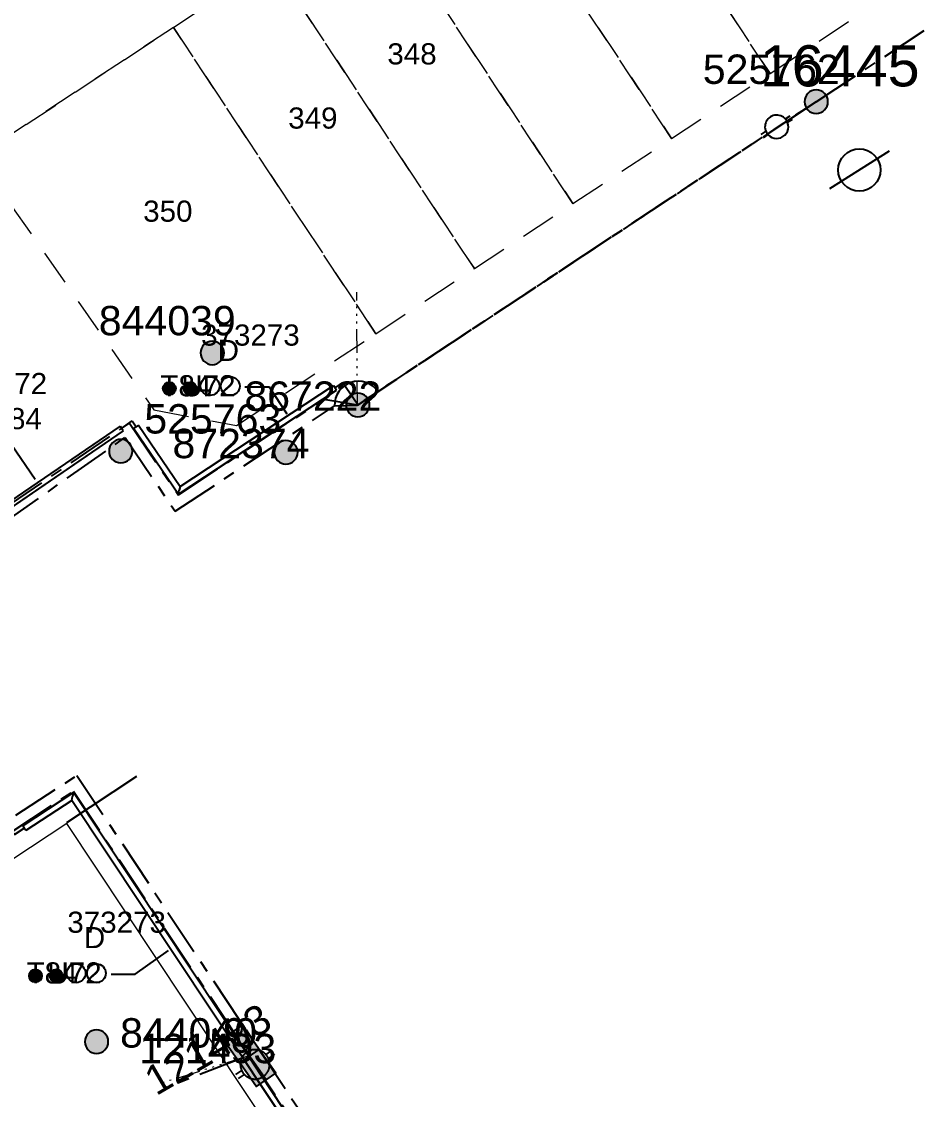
# Model space of a CAD drawing. Header units: metres. Extents: x 302829 to 303440, y 6270651 to 6271380.
# Drawn here: x 303280.9 to 303357.3, y 6270768.1 to 6270859.9 of the extents above; entities that cross this region are included whole.
import ezdxf
from ezdxf.enums import TextEntityAlignment as Align

# ---------------------------------------------------------------- set-up
doc = ezdxf.new("R2010")
doc.units = ezdxf.units.M
for name, pattern in [('Cable Exist OH', [1, 1, 0]), ('Cable Exist UG', [7, 4, -1, 1, -1]), ('Dash', [5, 3, -2]), ('DASHED', [19.05, 12.7, -6.35]), ('PHANTOM2', [4.45, 2, -0.5, 0.15, -0.5, 0.15, -0.5, 0.15, -0.5])]:
    doc.linetypes.add(name, pattern=pattern)
doc.layers.get('0').update_dxf_attribs({"color": 6})
for name, color, linetype, lineweight in [('_User Miscellaneous4', 191, 'Continuous', 13), ('_User Miscellaneous5', 151, 'Continuous', 13), ('_User_LV_Exist', 5, 'Continuous', 25), ('Cadastre Developer_SP_EXT', 96, 'Continuous', 15), ('Cadastre Land Parcels_SP_EXT', 96, 'Continuous', 15), ('Mains_HV_EXT', 13, 'Continuous', 25)]:
    doc.layers.add(name, color=color, linetype=linetype, lineweight=lineweight)
for name, color, linetype in [('Duct_SP_EXT', 40, 'Continuous'), ('Equip_LV_EXT', 7, 'Continuous'), ('Equip_SP_HV_EXT', 7, 'Continuous'), ('Equip_SP_LV_EXT', 7, 'Continuous'), ('SupportsOH_SP_TR_HV_LV_SL_EXT', 7, 'Continuous'), ('SupportsUG_SP_LV_EXT', 7, 'Continuous'), ('Trench_SP_EXT', 7, 'Continuous')]:
    doc.layers.add(name, color=color, linetype=linetype)
doc.layers.add('UNKNOWN_FEATURES', color=1, linetype='DASHED', plot=False)
doc.styles.add('HVSW_LABEL', font='arial.ttf', dxfattribs={"height": 3.5})
doc.styles.add('iecARIAL', font='arial.ttf', dxfattribs={"height": 2})
doc.styles.add('POLE_LABEL', font='arial.ttf', dxfattribs={"height": 2})
doc.styles.get("Standard").update_dxf_attribs({"font": 'arial.ttf'})

# ---------------------------------------------------------------- blocks, each defined once
blk = doc.blocks.new('PILLAR_EXT')
blk.add_hatch(color=256).paths.add_polyline_path([(-2.5, 1), (-2.5, -1), (2.5, -1), (2.5, 1)])
for p, q in [((0, 1), (0, -1)), ((-2.5, 0), (2.5, 0))]:
    blk.add_line(p, q)
at = {"ltscale": 10}
blk.add_line((2.5, 0), (-2.5, 0), dxfattribs=at)
blk.add_lwpolyline([(-2.5, -1), (-1.25, -1), (1.25, -1), (2.5, -1), (2.5, 1), (-2.5, 1)], close=True)
at = {"width": 0.9, "flags": 8}
blk.add_attdef('ASSET_NUM', text='', height=2, rotation=90, dxfattribs=at).set_placement((-2, 4), align=Align.MIDDLE_LEFT)
for tag, p, flags in [('OWNED_BY', (0, -0.2), 9), ('STATE', (0, -0.4), 9), ('SUPPORT_TYPE', (0, -0.6), 9), ('USAGE', (0, -0.8), 9), ('LEGEND', (0, -1), 9), ('STREETNAME', (0, -1.8), 9), ('SUBURB', (0, -2), 1), ('LOCATION', (0, -1.2), 9), ('NOTES', (0, -1.4), 9), ('PARENT', (0, -1.6), 9)]:
    blk.add_attdef(tag, p, '', height=0.2, dxfattribs=dict(flags=flags))
blk = doc.blocks.new('DUCT_EXT')
blk.add_circle((0, 0.8), 0.8)
at = {"flags": 1}
blk.add_attdef('Z', (0, 0), '', height=0.2, dxfattribs=at)
at = {"flags": 9}
for tag, p in [('DUCT_CODE', (0, 0)), ('XSECT_TYPE', (0, -0.2)), ('STATE', (0, -0.6)), ('FB_REFERENCE', (0, -0.4)), ('NOTES', (0, -0.8))]:
    blk.add_attdef(tag, text='', height=0.2, dxfattribs=at).set_placement(p, align=Align.MIDDLE_LEFT)
blk = doc.blocks.new('LV_OH_LINKS_OPEN_EXT')
for p, q in [((-0.166, 4.966), (-0.166, 5.464)), ((0.166, 4.966), (0.166, 5.464)), ((-0.166, 3.002), (-0.166, 2.504)), ((0.166, 3.002), (0.166, 2.504))]:
    blk.add_line(p, q)
blk.add_lwpolyline([(0, 2.988, 1), (0, 4.98, 1)], format="xyb", close=True)
at = {"flags": 9}
for tag, p in [('ACTUAL_STATUS', (0, 0)), ('OPERATING_VOLTAGE', (0, -0.6)), ('ORIENTATION', (0, -0.8)), ('OWNED_BY', (0, -1)), ('CONSTRUCTED_VOLTAGE', (0, -0.2)), ('NO_PHASES', (0, -0.4)), ('STATE', (0, -1.2)), ('SWITCH_TYPE', (0, -1.4)), ('USAGE', (0, -1.6)), ('LEGEND', (0, -1.8)), ('NOTES', (0, -2))]:
    blk.add_attdef(tag, text='', height=0.2, dxfattribs=at).set_placement(p, align=Align.MIDDLE_LEFT)
at = {"flags": 1}
blk.add_attdef('Z', (0, 0), '', height=0.2, dxfattribs=at)
blk = doc.blocks.new('POLE_EXT')
blk.add_hatch(color=256).paths.add_polyline_path([(-1, 0, 1), (1, 0, 1)])
blk.add_lwpolyline([(-1, 0, 1), (1, 0, 1)], format="xyb", close=True)
at = {"flags": 8}
blk.add_attdef('pNumber', text='', height=2, dxfattribs=at).set_placement((2.5, 2.5), align=Align.MIDDLE_CENTER)
at = {"style": 'POLE_LABEL', "flags": 9}
for tag, p in [('STRUCTURE_PLANT_NUMBER', (1.355, 0.028)), ('STREET_CODE', (1.355, -0.2))]:
    blk.add_attdef(tag, text='', height=0.2, dxfattribs=at).set_placement(p, align=Align.MIDDLE_LEFT)
at = {"flags": 9}
for tag, p in [('OWNED_BY', (1.355, -0.4)), ('SPECIAL_USE', (1.355, -0.8)), ('STATE', (1.355, -1)), ('PARENT', (1.355, -0.6)), ('cLV', (1.355, -1.4)), ('hDepth', (1.355, -1.6)), ('hDia', (1.355, -1.8)), ('USAGE', (1.355, -1.2)), ('cHV', (1.355, -2)), ('LBRACKET', (1.355, -2.2)), ('LExisting', (1.355, -2.4)), ('LANTNUMBER', (1.355, -2.6)), ('LOther', (1.355, -2.8)), ('cLinedev', (1.355, -3.4)), ('LRemove', (1.355, -3)), ('LEGEND', (1.355, -3.2)), ('LOCATION', (1.355, -3.6)), ('pExisting', (1.355, -3.8)), ('pFooting', (1.355, -4.4)), ('pNew', (1.355, -4.6)), ('PFNUMBER', (1.355, -4)), ('NEWPFNUMBER', (1.355, -4.2)), ('pRelocate', (1.355, -5)), ('pRemove', (1.355, -5.2)), ('pReplace', (1.355, -5.4)), ('pStay', (1.355, -5.6)), ('cspan', (1.355, -6)), ('STREETNAME', (1.355, -6.2)), ('SUBURB', (1.355, -6.4)), ('pType', (1.355, -5.8)), ('OPERATED_BY', (1.355, -7.014)), ('NOTES', (1.355, -6.6)), ('MAINTAINED_BY', (1.355, -6.814))]:
    blk.add_attdef(tag, text='', height=0.2, dxfattribs=at).set_placement(p, align=Align.MIDDLE_LEFT)
at = {"flags": 1}
blk.add_attdef('Z', (1.355, -7.328), '', height=0.2, dxfattribs=at)
blk = doc.blocks.new('*U348')
at = {"layer": 'Equip_LV_EXT'}
for tag, height, flags, p in [('CONSTRUCTED_VOLTAGE', 0.167, 9, (3.167, -1.833)), ('OPERATING_VOLTAGE', 0.2, 9, (3, -2.6)), ('ORIENTATION', 0.2, 9, (3, -2.8)), ('NO_PHASES', 0.167, 9, (3.167, -2)), ('STATE', 0.2, 9, (3, -3)), ('SWITCH_TYPE', 0.2, 9, (3, -3.2)), ('USAGE', 0.2, 9, (3, -3.4)), ('NOTES', 0.2, 9, (3, -3.6)), ('TYPE', 0.2, 9, (3, -4.6)), ('OWNED_BY', 0.2, 9, (3, -3.8)), ('OPERATED_BY', 0.2, 9, (3, -4)), ('MAINTAINED_BY', 0.2, 9, (3, -4.2)), ('NUMBER_OF_PHASES', 0.2, 9, (3, -4.4)), ('Z', 0.2, 1, (3, -4.8))]:
    blk.add_attdef(tag, text='', height=height, dxfattribs=dict(at, flags=flags)).set_placement(p, align=Align.MIDDLE_LEFT)
blk.add_wipeout([(4, 1.25), (3.969, 1.25), (3.939, 1.248), (3.908, 1.247), (3.877, 1.244), (3.847, 1.241), (3.817, 1.236), (3.786, 1.232), (3.756, 1.226), (3.726, 1.22), (3.696, 1.213), (3.667, 1.205), (3.637, 1.196), (3.608, 1.187), (3.579, 1.177), (3.55, 1.166), (3.522, 1.155), (3.493, 1.143), (3.466, 1.13), (3.438, 1.117), (3.411, 1.102), (3.384, 1.088), (3.357, 1.072), (3.331, 1.056), (3.306, 1.039), (3.28, 1.022), (3.255, 1.004), (3.231, 0.985), (3.207, 0.966), (3.184, 0.947), (3.161, 0.926), (3.138, 0.905), (3.116, 0.884), (3.095, 0.862), (3.074, 0.839), (3.053, 0.816), (3.034, 0.793), (3.015, 0.769), (2.996, 0.745), (2.978, 0.72), (2.961, 0.694), (2.944, 0.669), (2.928, 0.643), (2.912, 0.616), (2.898, 0.589), (2.883, 0.562), (2.87, 0.534), (2.857, 0.507), (2.845, 0.478), (2.834, 0.45), (2.823, 0.421), (2.813, 0.392), (2.804, 0.363), (2.795, 0.333), (2.787, 0.304), (2.78, 0.274), (2.774, 0.244), (2.768, 0.214), (2.764, 0.183), (2.759, 0.153), (2.756, 0.123), (2.753, 0.092), (2.752, 0.061), (2.75, 0.031), (2.75, 0), (2.75, -0.031), (2.752, -0.061), (2.753, -0.092), (2.756, -0.123), (2.759, -0.153), (2.764, -0.183), (2.768, -0.214), (2.774, -0.244), (2.78, -0.274), (2.787, -0.304), (2.795, -0.333), (2.804, -0.363), (2.813, -0.392), (2.823, -0.421), (2.834, -0.45), (2.845, -0.478), (2.857, -0.507), (2.87, -0.534), (2.883, -0.562), (2.898, -0.589), (2.912, -0.616), (2.928, -0.643), (2.944, -0.669), (2.961, -0.694), (2.978, -0.72), (2.996, -0.745), (3.015, -0.769), (3.034, -0.793), (3.053, -0.816), (3.074, -0.839), (3.095, -0.862), (3.116, -0.884), (3.138, -0.905), (3.161, -0.926), (3.184, -0.947), (3.207, -0.966), (3.231, -0.985), (3.255, -1.004), (3.28, -1.022), (3.306, -1.039), (3.331, -1.056), (3.357, -1.072), (3.384, -1.088), (3.411, -1.102), (3.438, -1.117), (3.466, -1.13), (3.493, -1.143), (3.522, -1.155), (3.55, -1.166), (3.579, -1.177), (3.608, -1.187), (3.637, -1.196), (3.667, -1.205), (3.696, -1.213), (3.726, -1.22), (3.756, -1.226), (3.786, -1.232), (3.817, -1.236), (3.847, -1.241), (3.877, -1.244), (3.908, -1.247), (3.939, -1.248), (3.969, -1.25), (4, -1.25), (4.031, -1.25), (4.061, -1.248), (4.092, -1.247), (4.123, -1.244), (4.153, -1.241), (4.183, -1.236), (4.214, -1.232), (4.244, -1.226), (4.274, -1.22), (4.304, -1.213), (4.333, -1.205), (4.363, -1.196), (4.392, -1.187), (4.421, -1.177), (4.45, -1.166), (4.478, -1.155), (4.507, -1.143), (4.534, -1.13), (4.562, -1.117), (4.589, -1.102), (4.616, -1.088), (4.643, -1.072), (4.669, -1.056), (4.694, -1.039), (4.72, -1.022), (4.745, -1.004), (4.769, -0.985), (4.793, -0.966), (4.816, -0.947), (4.839, -0.926), (4.862, -0.905), (4.884, -0.884), (4.905, -0.862), (4.926, -0.839), (4.947, -0.816), (4.966, -0.793), (4.985, -0.769), (5.004, -0.745), (5.022, -0.72), (5.039, -0.694), (5.056, -0.669), (5.072, -0.643), (5.088, -0.616), (5.102, -0.589), (5.117, -0.562), (5.13, -0.534), (5.143, -0.507), (5.155, -0.478), (5.166, -0.45), (5.177, -0.421), (5.187, -0.392), (5.196, -0.363), (5.205, -0.333), (5.213, -0.304), (5.22, -0.274), (5.226, -0.244), (5.232, -0.214), (5.236, -0.183), (5.241, -0.153), (5.244, -0.123), (5.247, -0.092), (5.248, -0.061), (5.25, -0.031), (5.25, 0), (5.25, 0.031), (5.248, 0.061), (5.247, 0.092), (5.244, 0.123), (5.241, 0.153), (5.236, 0.183), (5.232, 0.214), (5.226, 0.244), (5.22, 0.274), (5.213, 0.304), (5.205, 0.333), (5.196, 0.363), (5.187, 0.392), (5.177, 0.421), (5.166, 0.45), (5.155, 0.478), (5.143, 0.507), (5.13, 0.534), (5.117, 0.562), (5.102, 0.589), (5.088, 0.616), (5.072, 0.643), (5.056, 0.669), (5.039, 0.694), (5.022, 0.72), (5.004, 0.745), (4.985, 0.769), (4.966, 0.793), (4.947, 0.816), (4.926, 0.839), (4.905, 0.862), (4.884, 0.884), (4.862, 0.905), (4.839, 0.926), (4.816, 0.947), (4.793, 0.966), (4.769, 0.985), (4.745, 1.004), (4.72, 1.022), (4.694, 1.039), (4.669, 1.056), (4.643, 1.072), (4.616, 1.088), (4.589, 1.102), (4.562, 1.117), (4.534, 1.13), (4.507, 1.143), (4.478, 1.155), (4.45, 1.166), (4.421, 1.177), (4.392, 1.187), (4.363, 1.196), (4.333, 1.205), (4.304, 1.213), (4.274, 1.22), (4.244, 1.226), (4.214, 1.232), (4.183, 1.236), (4.153, 1.241), (4.123, 1.244), (4.092, 1.247), (4.061, 1.248), (4.031, 1.25)]).dxf.layer = '_User_LV_Exist'
at = {"layer": '_User_LV_Exist'}
for p, q in [((3.792, 1.863), (3.792, 1.232)), ((4.208, 1.863), (4.208, 1.232)), ((3.792, -1.232), (3.792, -1.863)), ((4.208, -1.232), (4.208, -1.863))]:
    blk.add_line(p, q, dxfattribs=at)
at = {"layer": '_User_LV_Exist', "flags": 128}
blk.add_lwpolyline([(4, 1.25), (3.969, 1.25), (3.939, 1.248), (3.908, 1.247), (3.877, 1.244), (3.847, 1.241), (3.817, 1.236), (3.786, 1.232), (3.756, 1.226), (3.726, 1.22), (3.696, 1.213), (3.667, 1.205), (3.637, 1.196), (3.608, 1.187), (3.579, 1.177), (3.55, 1.166), (3.522, 1.155), (3.493, 1.143), (3.466, 1.13), (3.438, 1.117), (3.411, 1.102), (3.384, 1.088), (3.357, 1.072), (3.331, 1.056), (3.306, 1.039), (3.28, 1.022), (3.255, 1.004), (3.231, 0.985), (3.207, 0.966), (3.184, 0.947), (3.161, 0.926), (3.138, 0.905), (3.116, 0.884), (3.095, 0.862), (3.074, 0.839), (3.053, 0.816), (3.034, 0.793), (3.015, 0.769), (2.996, 0.745), (2.978, 0.72), (2.961, 0.694), (2.944, 0.669), (2.928, 0.643), (2.912, 0.616), (2.898, 0.589), (2.883, 0.562), (2.87, 0.534), (2.857, 0.507), (2.845, 0.478), (2.834, 0.45), (2.823, 0.421), (2.813, 0.392), (2.804, 0.363), (2.795, 0.333), (2.787, 0.304), (2.78, 0.274), (2.774, 0.244), (2.768, 0.214), (2.764, 0.183), (2.759, 0.153), (2.756, 0.123), (2.753, 0.092), (2.752, 0.061), (2.75, 0.031), (2.75, 0), (2.75, -0.031), (2.752, -0.061), (2.753, -0.092), (2.756, -0.123), (2.759, -0.153), (2.764, -0.183), (2.768, -0.214), (2.774, -0.244), (2.78, -0.274), (2.787, -0.304), (2.795, -0.333), (2.804, -0.363), (2.813, -0.392), (2.823, -0.421), (2.834, -0.45), (2.845, -0.478), (2.857, -0.507), (2.87, -0.534), (2.883, -0.562), (2.898, -0.589), (2.912, -0.616), (2.928, -0.643), (2.944, -0.669), (2.961, -0.694), (2.978, -0.72), (2.996, -0.745), (3.015, -0.769), (3.034, -0.793), (3.053, -0.816), (3.074, -0.839), (3.095, -0.862), (3.116, -0.884), (3.138, -0.905), (3.161, -0.926), (3.184, -0.947), (3.207, -0.966), (3.231, -0.985), (3.255, -1.004), (3.28, -1.022), (3.306, -1.039), (3.331, -1.056), (3.357, -1.072), (3.384, -1.088), (3.411, -1.102), (3.438, -1.117), (3.466, -1.13), (3.493, -1.143), (3.522, -1.155), (3.55, -1.166), (3.579, -1.177), (3.608, -1.187), (3.637, -1.196), (3.667, -1.205), (3.696, -1.213), (3.726, -1.22), (3.756, -1.226), (3.786, -1.232), (3.817, -1.236), (3.847, -1.241), (3.877, -1.244), (3.908, -1.247), (3.939, -1.248), (3.969, -1.25), (4, -1.25), (4.031, -1.25), (4.061, -1.248), (4.092, -1.247), (4.123, -1.244), (4.153, -1.241), (4.183, -1.236), (4.214, -1.232), (4.244, -1.226), (4.274, -1.22), (4.304, -1.213), (4.333, -1.205), (4.363, -1.196), (4.392, -1.187), (4.421, -1.177), (4.45, -1.166), (4.478, -1.155), (4.507, -1.143), (4.534, -1.13), (4.562, -1.117), (4.589, -1.102), (4.616, -1.088), (4.643, -1.072), (4.669, -1.056), (4.694, -1.039), (4.72, -1.022), (4.745, -1.004), (4.769, -0.985), (4.793, -0.966), (4.816, -0.947), (4.839, -0.926), (4.862, -0.905), (4.884, -0.884), (4.905, -0.862), (4.926, -0.839), (4.947, -0.816), (4.966, -0.793), (4.985, -0.769), (5.004, -0.745), (5.022, -0.72), (5.039, -0.694), (5.056, -0.669), (5.072, -0.643), (5.088, -0.616), (5.102, -0.589), (5.117, -0.562), (5.13, -0.534), (5.143, -0.507), (5.155, -0.478), (5.166, -0.45), (5.177, -0.421), (5.187, -0.392), (5.196, -0.363), (5.205, -0.333), (5.213, -0.304), (5.22, -0.274), (5.226, -0.244), (5.232, -0.214), (5.236, -0.183), (5.241, -0.153), (5.244, -0.123), (5.247, -0.092), (5.248, -0.061), (5.25, -0.031), (5.25, 0), (5.25, 0.031), (5.248, 0.061), (5.247, 0.092), (5.244, 0.123), (5.241, 0.153), (5.236, 0.183), (5.232, 0.214), (5.226, 0.244), (5.22, 0.274), (5.213, 0.304), (5.205, 0.333), (5.196, 0.363), (5.187, 0.392), (5.177, 0.421), (5.166, 0.45), (5.155, 0.478), (5.143, 0.507), (5.13, 0.534), (5.117, 0.562), (5.102, 0.589), (5.088, 0.616), (5.072, 0.643), (5.056, 0.669), (5.039, 0.694), (5.022, 0.72), (5.004, 0.745), (4.985, 0.769), (4.966, 0.793), (4.947, 0.816), (4.926, 0.839), (4.905, 0.862), (4.884, 0.884), (4.862, 0.905), (4.839, 0.926), (4.816, 0.947), (4.793, 0.966), (4.769, 0.985), (4.745, 1.004), (4.72, 1.022), (4.694, 1.039), (4.669, 1.056), (4.643, 1.072), (4.616, 1.088), (4.589, 1.102), (4.562, 1.117), (4.534, 1.13), (4.507, 1.143), (4.478, 1.155), (4.45, 1.166), (4.421, 1.177), (4.392, 1.187), (4.363, 1.196), (4.333, 1.205), (4.304, 1.213), (4.274, 1.22), (4.244, 1.226), (4.214, 1.232), (4.183, 1.236), (4.153, 1.241), (4.123, 1.244), (4.092, 1.247), (4.061, 1.248), (4.031, 1.25)], close=True, dxfattribs=at)
at = {"layer": 'Equip_LV_EXT', "flags": 9}
blk.add_attdef('ACTUAL_STATUS', text='', height=0.167, dxfattribs=at).set_placement((3.167, -1.667), align=Align.MIDDLE_LEFT)
blk = doc.blocks.new('HV_ABS_CLOSED_EXT')
blk.add_line((-3, 6.875), (3, 6.875))
blk.add_circle((0, 6.875), 1.8)
at = {"style": 'HVSW_LABEL'}
for tag, height, flags, p in [('ASSET_NUM', 3.5, 8, (2, 2)), ('STREET_CODE', 0.2, 9, (0, -0.2))]:
    blk.add_attdef(tag, text='', height=height, dxfattribs=dict(at, flags=flags)).set_placement(p, align=Align.MIDDLE_LEFT)
at = {"flags": 1}
blk.add_attdef('Z', (0, 0), '', height=0.2, dxfattribs=at)
at = {"flags": 9}
for tag, p in [('ACTUAL_STATUS', (0, -0.4)), ('OPERATING_VOLTAGE', (0, -1)), ('CONSTRUCTED_VOLTAGE', (0, -0.6)), ('NO_PHASES', (0, -0.8)), ('ORIENTATION', (0, -1.2)), ('OWNED_BY', (0, -1.4)), ('STATE', (0, -1.6)), ('SWITCH_TYPE', (0, -1.8)), ('STREETNAME', (0, -2.6)), ('SUBURB', (0, -2.8)), ('USAGE', (0, -2)), ('LEGEND', (0, -2.2)), ('LOCATION', (0, -2.4)), ('NOTES', (0, -3))]:
    blk.add_attdef(tag, text='', height=0.2, dxfattribs=at).set_placement(p, align=Align.MIDDLE_LEFT)
blk = doc.blocks.new('CABLE_LARGE_EXT')
h = blk.add_hatch(color=256)
edge = h.paths.add_edge_path()
edge.add_arc((0, 0.55), 0.55, 0, 360)
blk.add_circle((0, 0.55), 0.55)
at = {"flags": 1}
blk.add_attdef('Z', (0, 0), '', height=0.2, dxfattribs=at)
at = {"flags": 9}
for tag, p in [('COND_CODE', (0, 0)), ('XSECT_SIZE', (0, -0.6)), ('STATE', (0, -0.4)), ('FB_REFERENCE', (0, -0.2)), ('NOTES', (0, -0.8))]:
    blk.add_attdef(tag, text='', height=0.2, dxfattribs=at).set_placement(p, align=Align.MIDDLE_LEFT)

msp = doc.modelspace()

# ---------------------------------------------------------------- linework, layer by layer
at = {"layer": '_User Miscellaneous4'}
for p, q in [((303294.241, 6270819.634), (303307.679, 6270828.491)), ((303294.373, 6270820.295), (303307.415, 6270828.892)), ((303307.415, 6270828.892), (303307.547, 6270828.692)), ((303307.679, 6270828.491), (303307.547, 6270828.692)), ((303289.261, 6270825.434), (303272.697, 6270814.088)), ((303289.532, 6270825.038), (303272.968, 6270813.692)), ((303289.261, 6270825.434), (303289.396, 6270825.236)), ((303289.532, 6270825.038), (303289.396, 6270825.236)), ((303290.448, 6270825.227), (303290.647, 6270825.362)), ((303290.448, 6270825.227), (303294.241, 6270819.634)), ((303290.846, 6270825.497), (303290.647, 6270825.362)), ((303290.846, 6270825.497), (303294.373, 6270820.295)), ((303294.373, 6270820.295), (303294.307, 6270819.965)), ((303294.241, 6270819.634), (303294.307, 6270819.965)), ((303285.293, 6270794.228), (303280.982, 6270791.417)), ((303285.157, 6270793.566), (303281.245, 6270791.015)), ((303285.157, 6270793.566), (303285.225, 6270793.897)), ((303285.293, 6270794.228), (303285.225, 6270793.897)), ((303280.982, 6270791.417), (303281.113, 6270791.216)), ((303281.245, 6270791.015), (303281.113, 6270791.216))]:
    msp.add_line(p, q, dxfattribs=at)
at = {"layer": '_User Miscellaneous5', "linetype": 'PHANTOM2'}
msp.add_lwpolyline([(303309.464, 6270827.221), (303309.403, 6270836.818)], dxfattribs=at)
at = {"layer": '_User_LV_Exist', "linetype": 'Cable Exist UG'}
for points in [[(303348.495, 6270853.042), (303412.694, 6270895.387)], [(303309.464, 6270827.221), (303348.495, 6270853.042)], [(303250.567, 6270790.574), (303254.862, 6270788.569), (303254.862, 6270788.569), (303275.011, 6270801.82), (303273.34, 6270806.165), (303274.326, 6270813.217), (303273.528, 6270814.409), (303290.07, 6270825.678), (303290.07, 6270825.678), (303294.225, 6270819.551), (303306.613, 6270827.722), (303309.476, 6270827.23)]]:
    msp.add_lwpolyline(points, dxfattribs=at)
at = {"layer": 'Cadastre Developer_SP_EXT', "linetype": 'Dash'}
for points in [[(303343.7, 6270892.327), (303327.345, 6270881.525), (303344.57, 6270855.446), (303356.754, 6270863.491), (303358.17, 6270870.418), (303343.7, 6270892.327)], [(303309.489, 6270869.731), (303301.423, 6270881.942), (303268.739, 6270860.355), (303277.114, 6270848.348), (303293.802, 6270859.369), (303302.187, 6270864.908), (303309.489, 6270869.731)], [(303327.345, 6270881.525), (303318.96, 6270875.985), (303336.185, 6270849.906), (303344.57, 6270855.446), (303327.345, 6270881.525)], [(303318.96, 6270875.985), (303310.573, 6270870.448), (303327.798, 6270844.369), (303336.185, 6270849.906), (303318.96, 6270875.985)], [(303310.573, 6270870.448), (303309.489, 6270869.731), (303302.187, 6270864.908), (303319.411, 6270838.831), (303327.798, 6270844.369), (303310.573, 6270870.448)], [(303302.187, 6270864.908), (303293.802, 6270859.369), (303311.023, 6270833.293), (303319.411, 6270838.831), (303302.187, 6270864.908)], [(303293.802, 6270859.369), (303277.114, 6270848.348), (303292.14, 6270826.813), (303299.174, 6270825.466), (303311.023, 6270833.293), (303293.802, 6270859.369)]]:
    msp.add_lwpolyline(points, close=True, dxfattribs=at)
at = {"layer": 'Cadastre Land Parcels_SP_EXT', "linetype": 'Continuous'}
msp.add_lwpolyline([(303314.859, 6270746.221), (303284.741, 6270791.595), (303200.764, 6270736.137), (303230.597, 6270690.121), (303314.859, 6270746.221)], close=True, dxfattribs=at)
at = {"layer": 'Duct_SP_EXT'}
for p, q in [((303294.241, 6270819.634), (303307.679, 6270828.491)), ((303294.373, 6270820.295), (303307.415, 6270828.892)), ((303307.415, 6270828.892), (303307.547, 6270828.692)), ((303307.679, 6270828.491), (303307.547, 6270828.692)), ((303289.261, 6270825.434), (303272.697, 6270814.088)), ((303289.532, 6270825.038), (303272.968, 6270813.692)), ((303289.261, 6270825.434), (303289.396, 6270825.236)), ((303289.532, 6270825.038), (303289.396, 6270825.236)), ((303290.448, 6270825.227), (303290.647, 6270825.362)), ((303290.448, 6270825.227), (303294.241, 6270819.634)), ((303290.846, 6270825.497), (303290.647, 6270825.362)), ((303290.846, 6270825.497), (303294.373, 6270820.295)), ((303294.373, 6270820.295), (303294.307, 6270819.965)), ((303294.241, 6270819.634), (303294.307, 6270819.965)), ((303285.293, 6270794.228), (303280.982, 6270791.417)), ((303285.157, 6270793.566), (303281.245, 6270791.015)), ((303285.157, 6270793.566), (303285.225, 6270793.897)), ((303285.293, 6270794.228), (303285.225, 6270793.897)), ((303280.982, 6270791.417), (303281.113, 6270791.216)), ((303281.245, 6270791.015), (303281.113, 6270791.216))]:
    msp.add_line(p, q, dxfattribs=at)
for points in [[(303299.887, 6270828.763), (303301.945, 6270828.763), (303303.458, 6270826.459)], [(303277.982, 6270823.868), (303280.039, 6270823.868), (303282.047, 6270820.925)], [(303288.501, 6270778.784), (303290.559, 6270778.784), (303293.389, 6270780.792)]]:
    msp.add_lwpolyline(points, dxfattribs=at)
at = {"layer": 'Mains_HV_EXT', "linetype": 'Cable Exist OH'}
msp.add_lwpolyline([(303348.495, 6270853.042), (303309.451, 6270827.213)], dxfattribs=at)
at = {"layer": 'Mains_HV_EXT', "linetype": 'Continuous'}
msp.add_lwpolyline([(303311.2, 6270828.37, 0.752774), (303307.523, 6270827.144)], format="xyb", dxfattribs=at)
at = {"layer": 'Mains_HV_EXT', "linetype": 'Cable Exist UG'}
msp.add_lwpolyline([(303244.675, 6270785.461), (303272.124, 6270803.521), (303273.326, 6270812.936), (303289.697, 6270824.465), (303289.697, 6270824.465), (303293.951, 6270818.173), (303307.523, 6270827.144), (303309.433, 6270827.201)], dxfattribs=at)
at = {"layer": 'Trench_SP_EXT', "linetype": 'Cable Exist UG'}
for points in [[(303309.496, 6270827.228), (303308.193, 6270829.135), (303307.547, 6270828.692)], [(303289.396, 6270825.236), (303290.301, 6270825.865), (303290.647, 6270825.362)], [(303279.701, 6270791.494), (303280.296, 6270790.677), (303281.113, 6270791.216)], [(303299.785, 6270771.677), (303293.145, 6270769.109)]]:
    msp.add_lwpolyline(points, dxfattribs=at)
at = {"layer": 'UNKNOWN_FEATURES'}
msp.add_lwpolyline([(303284.74, 6270791.685), (303290.683, 6270795.624)], dxfattribs=at)

# ---------------------------------------------------------------- block references
at = {"layer": 'Duct_SP_EXT'}
for name, p in [('DUCT_EXT', (303296.92, 6270828.031)), ('DUCT_EXT', (303298.643, 6270828.032)), ('CABLE_LARGE_EXT', (303293.455, 6270828.07)), ('CABLE_LARGE_EXT', (303295.231, 6270828.07)), ('CABLE_LARGE_EXT', (303282.068, 6270778.091)), ('CABLE_LARGE_EXT', (303283.844, 6270778.091)), ('DUCT_EXT', (303285.533, 6270778.052)), ('DUCT_EXT', (303287.257, 6270778.053))]:
    msp.add_blockref(name, p, dxfattribs=at)
at = {"layer": 'Equip_SP_HV_EXT'}
ref = msp.add_blockref('HV_ABS_CLOSED_EXT', (303348.495, 6270853.042), dxfattribs=dict(at, rotation=212.2395504309849))
ref.add_attrib('ASSET_NUM', '16445', dxfattribs={"layer": '0', "height": 3.5, "style": 'HVSW_LABEL'}).set_placement((303350.495, 6270853.292), align=Align.BOTTOM_CENTER)
at = {"layer": 'Equip_SP_LV_EXT', "rotation": 122.4262566733287}
msp.add_blockref('LV_OH_LINKS_OPEN_EXT', (303348.495, 6270853.042), dxfattribs=at)
at = {"layer": 'SupportsOH_SP_TR_HV_LV_SL_EXT'}
ref = msp.add_blockref('POLE_EXT', (303348.495, 6270853.042), dxfattribs=at)
ref.add_attrib('ASSET_NUM', '525762', dxfattribs={"layer": '0', "height": 2.5, "rotation": 359.92655, "style": 'POLE_LABEL'}).set_placement((303350.495, 6270853.792), align=Align.BOTTOM_RIGHT)
ref = msp.add_blockref('POLE_EXT', (303297.11, 6270831.657), dxfattribs=at)
ref.add_attrib('ASSET_NUM', '844039', dxfattribs={"layer": '0', "height": 2.5, "style": 'POLE_LABEL'}).set_placement((303299.11, 6270832.407), align=Align.BOTTOM_RIGHT)
ref = msp.add_blockref('POLE_EXT', (303309.496, 6270827.228), dxfattribs=at)
ref.add_attrib('ASSET_NUM', '867222', dxfattribs={"layer": '0', "height": 2.5, "style": 'POLE_LABEL'}).set_placement((303311.496, 6270827.978), align=Align.MIDDLE_RIGHT)
ref = msp.add_blockref('POLE_EXT', (303289.326, 6270823.298), dxfattribs=at)
ref.add_attrib('ASSET_NUM', '525763', dxfattribs={"layer": '0', "height": 2.5, "rotation": 359.93575, "style": 'POLE_LABEL'}).set_placement((303291.326, 6270824.048), align=Align.BOTTOM_LEFT)
ref = msp.add_blockref('POLE_EXT', (303303.379, 6270823.196), dxfattribs=at)
ref.add_attrib('ASSET_NUM', '872374', dxfattribs={"layer": '0', "height": 2.5, "style": 'POLE_LABEL'}).set_placement((303305.379, 6270823.946), align=Align.MIDDLE_RIGHT)
ref = msp.add_blockref('POLE_EXT', (303287.266, 6270773.031), dxfattribs=at)
ref.add_attrib('ASSET_NUM', '844040', dxfattribs={"layer": '0', "height": 2.5, "style": 'POLE_LABEL'}).set_placement((303289.266, 6270773.781), align=Align.MIDDLE_LEFT)
at = {"layer": 'SupportsUG_SP_LV_EXT'}
ref = msp.add_blockref('PILLAR_EXT', (303300.264, 6270771.826), dxfattribs=dict(at, rotation=304.7843863284235))
ref.add_attrib('ASSET_NUM', '121493', dxfattribs={"layer": '0', "height": 2.5, "rotation": 30.24429, "style": 'iecARIAL'}).set_placement((303301.764, 6270775.326), align=Align.MIDDLE_RIGHT)

# ---------------------------------------------------------------- texts
at = {"layer": 'Cadastre Developer_SP_EXT'}
for s, p in [('348', (303312.006, 6270856.213)), ('349', (303303.571, 6270850.75)), ('350', (303291.233, 6270842.823))]:
    msp.add_text(s, height=1.8, dxfattribs=at).set_placement(p)
at = {"layer": 'Duct_SP_EXT'}
for s, p in [('373273', (303296.163, 6270832.278)), ('D', (303297.573, 6270830.972)), ('373272', (303274.669, 6270828.148)), ('T84', (303292.698, 6270827.962)), ('U72', (303294.473, 6270827.962)), ('T84', (303278.281, 6270825.166)), ('373273', (303284.777, 6270782.3)), ('D', (303286.187, 6270780.993)), ('T84', (303281.311, 6270777.983)), ('U72', (303283.087, 6270777.983))]:
    msp.add_text(s, height=1.8, dxfattribs=at).set_placement(p)

# ---------------------------------------------------------------- next in the draw order: block references
at = {"layer": 'Equip_LV_EXT', "rotation": 303.575247817398}
msp.add_blockref('*U348', (303298.534, 6270774.431), dxfattribs=at)

# ---------------------------------------------------------------- next in the draw order: linework, layer by layer
at = {"layer": '_User Miscellaneous4'}
for p, q in [((303299.934, 6270771.323), (303285.157, 6270793.566)), ((303300.334, 6270771.589), (303285.293, 6270794.228)), ((303300.334, 6270771.589), (303300.134, 6270771.456)), ((303300.334, 6270771.589), (303300.134, 6270771.456)), ((303316.476, 6270747.293), (303300.334, 6270771.589)), ((303299.934, 6270771.323), (303300.134, 6270771.456)), ((303299.934, 6270771.323), (303300.134, 6270771.456)), ((303316.076, 6270747.028), (303299.934, 6270771.323))]:
    msp.add_line(p, q, dxfattribs=at)
at = {"layer": '_User Miscellaneous5', "linetype": 'PHANTOM2'}
msp.add_lwpolyline([(303300.264, 6270771.826), (303292.416, 6270769.384)], dxfattribs=at)
at = {"layer": '_User_LV_Exist', "linetype": 'Cable Exist UG'}
for points in [[(303250.567, 6270790.574), (303254.545, 6270785.773), (303254.545, 6270785.773), (303273.933, 6270798.538), (303280.086, 6270790.918), (303280.086, 6270790.918), (303285.304, 6270794.363), (303300.264, 6270771.826)], [(303300.264, 6270771.826), (303316.526, 6270747.326), (303323.73, 6270736.454), (303328.828, 6270728.76)]]:
    msp.add_lwpolyline(points, dxfattribs=at)
at = {"layer": 'Duct_SP_EXT'}
for p, q in [((303299.934, 6270771.323), (303285.157, 6270793.566)), ((303300.334, 6270771.589), (303285.293, 6270794.228)), ((303300.334, 6270771.589), (303300.134, 6270771.456)), ((303300.334, 6270771.589), (303300.134, 6270771.456)), ((303316.476, 6270747.293), (303300.334, 6270771.589)), ((303299.934, 6270771.323), (303300.134, 6270771.456)), ((303299.934, 6270771.323), (303300.134, 6270771.456)), ((303316.076, 6270747.028), (303299.934, 6270771.323))]:
    msp.add_line(p, q, dxfattribs=at)
at = {"layer": 'Mains_HV_EXT', "linetype": 'Cable Exist UG'}
msp.add_lwpolyline([(303245.841, 6270783.846), (303273.002, 6270801.694), (303280.403, 6270792.305), (303285.594, 6270795.69), (303285.594, 6270795.69), (303317.359, 6270747.879), (303324.564, 6270737.006), (303329.713, 6270729.236)], dxfattribs=at)

# ---------------------------------------------------------------- next in the draw order: block references
at = {"layer": '_User_LV_Exist'}
ref = msp.add_blockref('PILLAR_EXT', (303300.264, 6270771.826), dxfattribs=dict(at, rotation=304.7843863284235))
ref.add_attrib('ASSET_NUM', '121493', dxfattribs={"layer": '0', "height": 2.5, "style": 'iecARIAL'}).set_placement((303302.55, 6270772.449), align=Align.MIDDLE_RIGHT)

doc.saveas('drawing.dxf')
